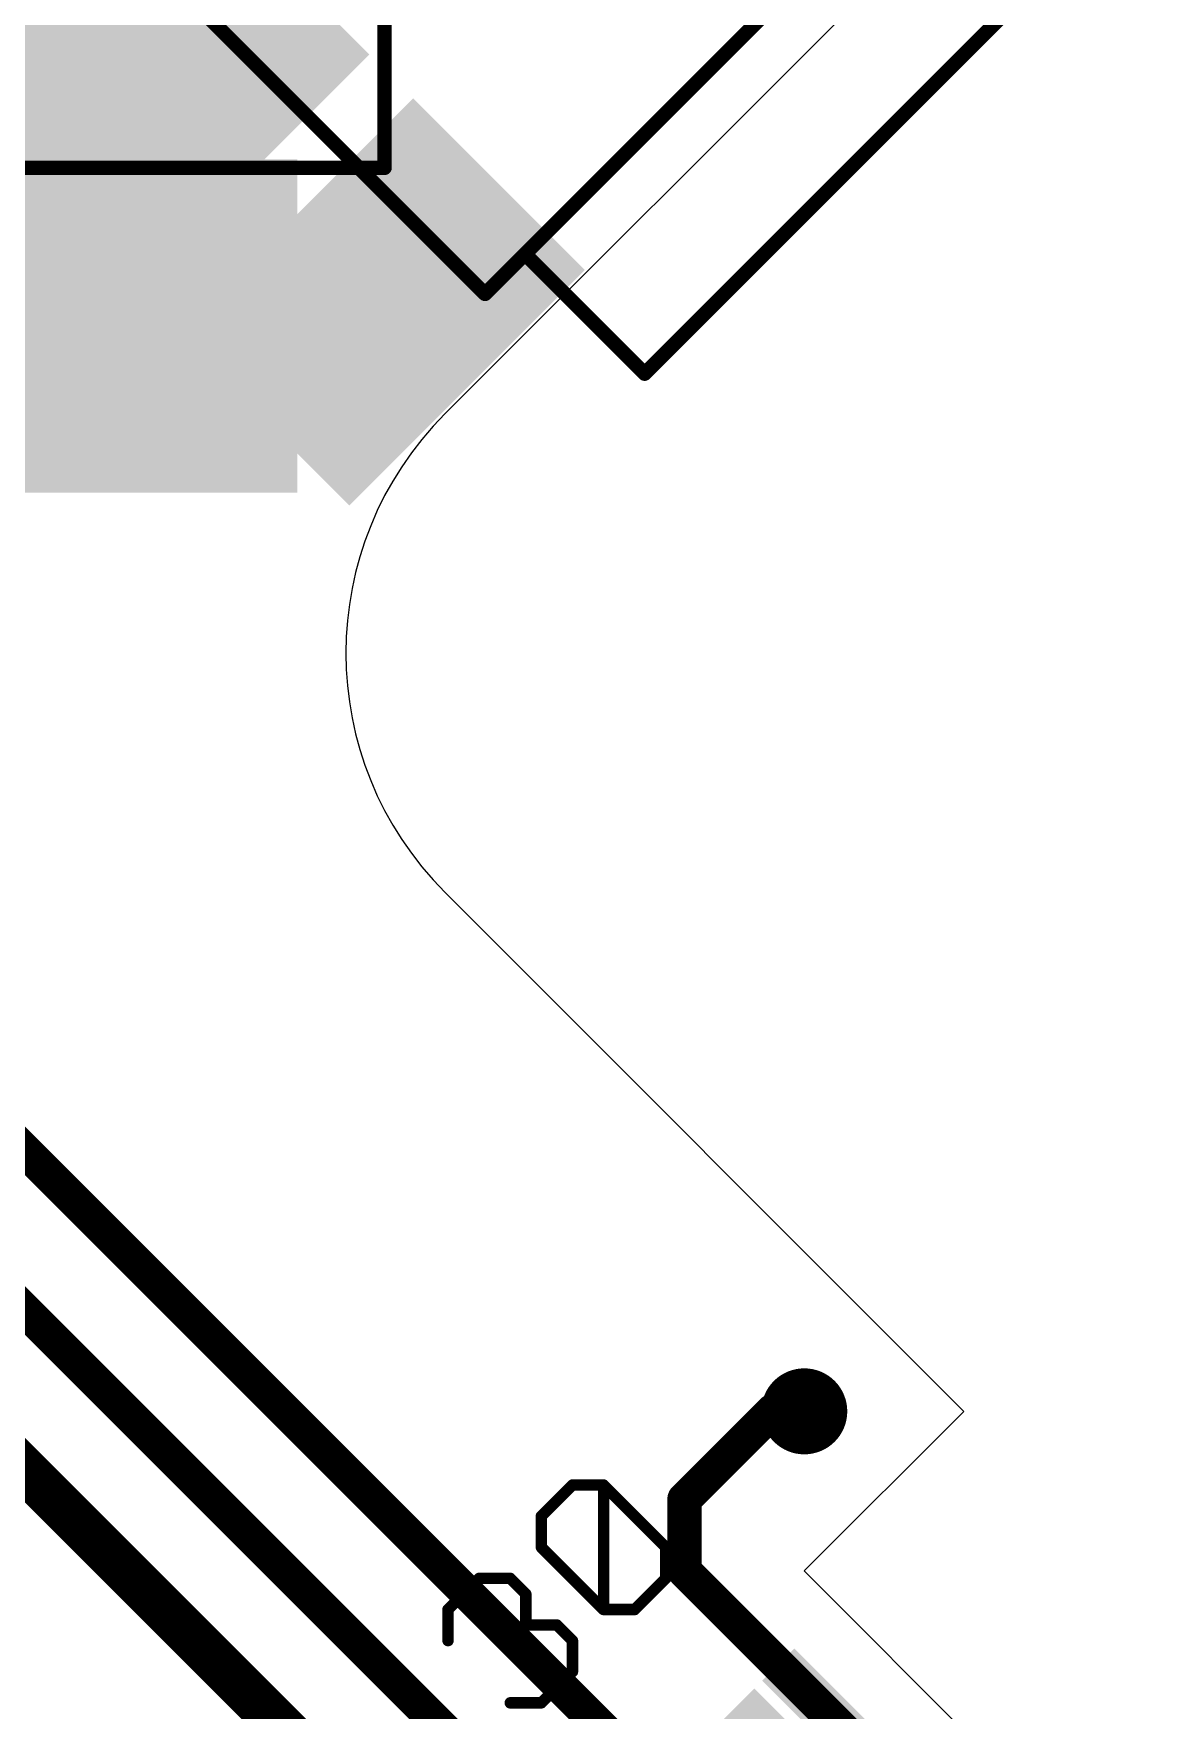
# Model space of a CAD drawing. Extents: x -76 to 580, y -41 to 95.
# Drawn here: x 443.95 to 453.96, y 4.77 to 19.63 of the extents above; entities that cross this region are included whole.
import ezdxf

# ---------------------------------------------------------------- set-up
doc = ezdxf.new("R2010")
doc.units = 0
for name, color, linetype in [('1', 22, 'CONTINUOUS'), ('16', 175, 'CONTINUOUS'), ('18', 82, 'CONTINUOUS'), ('20', 7, 'CONTINUOUS'), ('21', 32, 'CONTINUOUS'), ('24', 7, 'CONTINUOUS'), ('29', 253, 'CONTINUOUS'), ('30', 253, 'CONTINUOUS'), ('31', 253, 'CONTINUOUS'), ('32', 253, 'CONTINUOUS'), ('44', 253, 'CONTINUOUS'), ('51', 53, 'CONTINUOUS'), ('52', 253, 'CONTINUOUS')]:
    doc.layers.add(name, color=color, linetype=linetype)

# ---------------------------------------------------------------- blocks, each defined once
blk = doc.blocks.new('RECT')
blk.add_solid([(-0.5, -0.5), (0.5, -0.5), (-0.5, 0.5), (0.5, 0.5)])
blk = doc.blocks.new('ROUNDV')
at = {"const_width": 0.5}
blk.add_lwpolyline([(0, -0.25, 1), (0, 0.25, 1), (0, -0.25)], format="xyb", dxfattribs=at)

msp = doc.modelspace()

# ---------------------------------------------------------------- linework, layer by layer
at = {"layer": '1'}
for points, const_width in [([(443.7802, 20.2233), (436.6384, 13.0815)], 0.8128), ([(442.366, 11.243), (450.6038, 3.0052)], 0.3048), ([(449.8967, 2.2981), (441.5175, 10.6773)], 0.3048), ([(449.7199, 6.6468), (450.4977, 7.4246)], 0.3048), ([(450.4977, 7.4246), (450.7806, 7.4246)], 0.3048), ([(449.1896, 1.591), (443.5681, 7.2125)], 0.4064), ([(449.7199, 6.0104), (449.7199, 6.6468)], 0.3048), ([(451.6645, 4.0659), (449.7199, 6.0104)], 0.3048)]:
    msp.add_lwpolyline(points, dxfattribs=dict(at, const_width=const_width))
at = {"layer": '1', "const_width": 0.1524}
for points in [[(450.4977, 7.5008, 1), (450.4977, 7.3484)], [(450.5516, 7.3707, 1), (450.4438, 7.4785)], [(450.7806, 7.3484, 1), (450.7806, 7.5008)], [(449.7961, 6.6468, 1), (449.6437, 6.6468)], [(449.666, 6.7007, 1), (449.7738, 6.5929)], [(449.7738, 6.0643, 1), (449.666, 5.9565)], [(449.6437, 6.0104, 1), (449.7961, 6.0104)]]:
    msp.add_lwpolyline(points, format="xyb", dxfattribs=at)
at = {"layer": '20'}
for p, q in [((447.5986, 16.2635), (453.9626, 22.6274)), ((447.5986, 12.0208), (452.1948, 7.4246)), ((452.1948, 7.4246), (450.7806, 6.0104)), ((450.7806, 6.0104), (453.609, 3.182))]:
    msp.add_line(p, q, dxfattribs=at)
msp.add_arc((449.7199, 14.1421), 3, 135, 225, dxfattribs=at)
at = {"layer": '21', "const_width": 0.1016}
for points in [[(448.4514, 6.4958), (448.7271, 6.7715)], [(448.7271, 6.7715), (449.0027, 6.7715)], [(449.0027, 6.7715), (449.5539, 6.2202)], [(449.0027, 5.6689), (449.0027, 6.7715)], [(448.4514, 6.2202), (448.4514, 6.4958)], [(449.0027, 5.6689), (448.4514, 6.2202)], [(449.5539, 6.2202), (449.5539, 5.9446)], [(447.6245, 5.6689), (447.9002, 5.9446)], [(447.9002, 5.9446), (448.1758, 5.9446)], [(448.1758, 5.9446), (448.3136, 5.8068)], [(449.5539, 5.9446), (449.2783, 5.6689)], [(448.3136, 5.8068), (448.3136, 5.5311)], [(447.6245, 5.3933), (447.6245, 5.6689)], [(449.2783, 5.6689), (449.0027, 5.6689)], [(448.3136, 5.5311), (448.1758, 5.3933)], [(448.3136, 5.5311), (448.5892, 5.5311)], [(448.5892, 5.5311), (448.7271, 5.3933)], [(448.7271, 5.3933), (448.7271, 5.1177)], [(448.7271, 5.1177), (448.4514, 4.8421)], [(448.4514, 4.8421), (448.1758, 4.8421)]]:
    msp.add_lwpolyline(points, dxfattribs=at)
at = {"layer": '21', "const_width": 0.0508}
for points in [[(448.7271, 6.7969, 1), (448.7271, 6.7461)], [(448.745, 6.7535, 1), (448.7091, 6.7894)], [(449.0281, 6.7715, 1), (448.9773, 6.7715)], [(449.0206, 6.7894, 1), (448.9847, 6.7535)], [(449.0027, 6.7461, 1), (449.0027, 6.7969)], [(448.4768, 6.4958, 1), (448.426, 6.4958)], [(448.4335, 6.5138, 1), (448.4694, 6.4779)], [(448.4694, 6.2382, 1), (448.4335, 6.2022)], [(448.426, 6.2202, 1), (448.4768, 6.2202)], [(449.5793, 6.2202, 1), (449.5285, 6.2202)], [(449.536, 6.2022, 1), (449.5719, 6.2382)], [(447.9002, 5.97, 1), (447.9002, 5.9192)], [(447.9181, 5.9266, 1), (447.8822, 5.9625)], [(448.1938, 5.9625, 1), (448.1578, 5.9266)], [(448.1758, 5.9192, 1), (448.1758, 5.97)], [(449.5285, 5.9446, 1), (449.5793, 5.9446)], [(449.5719, 5.9266, 1), (449.536, 5.9625)], [(448.339, 5.8068, 1), (448.2882, 5.8068)], [(448.2957, 5.7888, 1), (448.3316, 5.8247)], [(447.6499, 5.6689, 1), (447.5991, 5.6689)], [(447.6066, 5.6869, 1), (447.6425, 5.651)], [(449.0027, 5.6943, 1), (449.0027, 5.6435)], [(448.9773, 5.6689, 1), (449.0281, 5.6689)], [(448.9847, 5.651, 1), (449.0206, 5.6869)], [(449.2604, 5.6869, 1), (449.2963, 5.651)], [(449.2783, 5.6435, 1), (449.2783, 5.6943)], [(448.3136, 5.5565, 1), (448.3136, 5.5057)], [(448.2882, 5.5311, 1), (448.339, 5.5311)], [(448.3316, 5.5132, 1), (448.2957, 5.5491)], [(448.6072, 5.5491, 1), (448.5713, 5.5132)], [(448.5892, 5.5057, 1), (448.5892, 5.5565)], [(447.5991, 5.3933, 1), (447.6499, 5.3933)], [(448.1578, 5.4113, 1), (448.1938, 5.3753)], [(448.7525, 5.3933, 1), (448.7017, 5.3933)], [(448.7091, 5.3753, 1), (448.745, 5.4113)], [(448.7017, 5.1177, 1), (448.7525, 5.1177)], [(448.745, 5.0997, 1), (448.7091, 5.1356)], [(448.1758, 4.8675, 1), (448.1758, 4.8167)], [(448.4335, 4.86, 1), (448.4694, 4.8241)], [(448.4514, 4.8167, 1), (448.4514, 4.8675)]]:
    msp.add_lwpolyline(points, format="xyb", dxfattribs=at)
at = {"layer": '24'}
msp.add_point((450.0735, 19.4454), dxfattribs=at)
at = {"layer": '44'}
msp.add_circle((450.7806, 7.4246), 0.127, dxfattribs=at)
at = {"layer": '51', "const_width": 0.127}
for points in [[(447.0631, 33.9411), (447.0631, 18.4411)], [(447.0631, 18.4411), (441.0631, 18.4411)]]:
    msp.add_lwpolyline(points, dxfattribs=at)
at = {"layer": '51', "const_width": 0.0635}
for points in [[(447.0313, 18.4411, 1), (447.0948, 18.4411)], [(447.0631, 18.4094, 1), (447.0631, 18.4729)]]:
    msp.add_lwpolyline(points, format="xyb", dxfattribs=at)
at = {"layer": '52', "const_width": 0.127}
for points in [[(436.992, 28.2843), (447.9521, 17.3241)], [(451.8412, 21.2132), (448.3057, 17.6777)], [(452.9019, 20.1525), (449.3664, 16.617)], [(448.3057, 17.6777), (447.9521, 17.3241)], [(449.3664, 16.617), (448.3057, 17.6777)]]:
    msp.add_lwpolyline(points, dxfattribs=at)
at = {"layer": '52', "const_width": 0.0635}
for points in [[(448.3282, 17.7001, 1), (448.2832, 17.6552)], [(448.2832, 17.7001, 1), (448.3282, 17.6552)], [(448.3282, 17.6552, 1), (448.2832, 17.7001)], [(447.9297, 17.3466, 1), (447.9746, 17.3017)], [(447.9297, 17.3017, 1), (447.9746, 17.3466)], [(449.3439, 16.6395, 1), (449.3888, 16.5946)], [(449.3439, 16.5946, 1), (449.3888, 16.6395)]]:
    msp.add_lwpolyline(points, format="xyb", dxfattribs=at)

# ---------------------------------------------------------------- block references
at = {"layer": '1'}
for p, xscale, yscale, rotation in [((444.8131, 17.0411), 2.8, 2.8, 90), ((451.6645, 4.0659), 0.25, 3, 45), ((451.3109, 3.7123), 0.25, 3, 45)]:
    msp.add_blockref('RECT', p, dxfattribs=dict(at, xscale=xscale, yscale=yscale, rotation=rotation))
at = {"layer": '16'}
for p, xscale, yscale, rotation in [((445.053, 19.2333), 2.2, 2.8, 315), ((447.0329, 17.2534), 2.8, 2, 45)]:
    msp.add_blockref('RECT', p, dxfattribs=dict(at, xscale=xscale, yscale=yscale, rotation=rotation))
at = {"layer": '18', "xscale": 0.6096, "yscale": 0.6096}
msp.add_blockref('ROUNDV', (450.7806, 7.4246), dxfattribs=at)
msp.add_blockref('ROUNDV', (450.7806, 7.4246), dxfattribs=at)
at = {"layer": '29'}
for p, xscale, yscale, rotation in [((444.8131, 17.0411), 2.9524, 2.9524, 90), ((451.6645, 4.0659), 0.4024, 3.1524, 45), ((451.3109, 3.7123), 0.4024, 3.1524, 45)]:
    msp.add_blockref('RECT', p, dxfattribs=dict(at, xscale=xscale, yscale=yscale, rotation=rotation))
at = {"layer": '29', "xscale": 0.762, "yscale": 0.762}
msp.add_blockref('ROUNDV', (450.7806, 7.4246), dxfattribs=at)
at = {"layer": '30'}
for p, xscale, yscale, rotation in [((445.053, 19.2333), 2.3524, 2.9524, 315), ((447.0329, 17.2534), 2.9524, 2.1524, 45)]:
    msp.add_blockref('RECT', p, dxfattribs=dict(at, xscale=xscale, yscale=yscale, rotation=rotation))
at = {"layer": '30', "xscale": 0.762, "yscale": 0.762}
msp.add_blockref('ROUNDV', (450.7806, 7.4246), dxfattribs=at)
at = {"layer": '31'}
for p, xscale, yscale, rotation in [((444.8131, 17.0411), 2.8, 2.8, 90), ((451.6645, 4.0659), 0.25, 3, 45), ((451.3109, 3.7123), 0.25, 3, 45)]:
    msp.add_blockref('RECT', p, dxfattribs=dict(at, xscale=xscale, yscale=yscale, rotation=rotation))
at = {"layer": '32'}
for p, xscale, yscale, rotation in [((445.053, 19.2333), 2.2, 2.8, 315), ((447.0329, 17.2534), 2.8, 2, 45)]:
    msp.add_blockref('RECT', p, dxfattribs=dict(at, xscale=xscale, yscale=yscale, rotation=rotation))
at = {"layer": '51', "xscale": 2, "yscale": 1.5, "rotation": 270}
msp.add_blockref('RECT', (444.8131, 17.4411), dxfattribs=at)
at = {"layer": '52', "yscale": 1.5, "rotation": 135}
msp.add_blockref('RECT', (445.0177, 19.1979), dxfattribs=at)
at = {"layer": '52', "xscale": 0.8, "yscale": 1.5, "rotation": 135}
msp.add_blockref('RECT', (446.9976, 17.218), dxfattribs=at)

doc.saveas('drawing.dxf')
